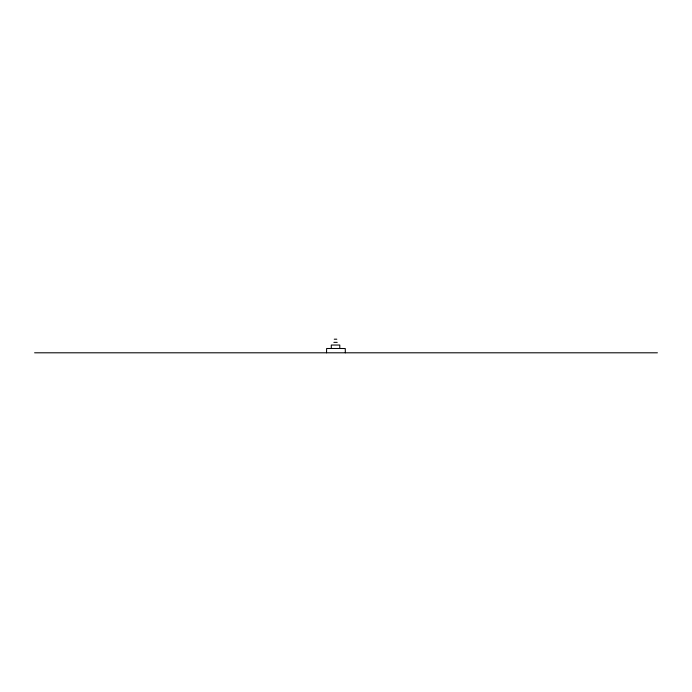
<?xml version="1.0" encoding="UTF-8"?>
<svg xmlns="http://www.w3.org/2000/svg" width="692" height="692" viewBox="0 0 692 692"><rect width="100%" height="100%" fill="white"/><g stroke="black" fill="none" stroke-linecap="round" stroke-linejoin="round"><path stroke-width="1.04" d="M334.271 339.201L336.805 339.201M333.873 342.358L337.203 342.358M340.507 348.491L345.256 348.526L345.343 352.799M34.6 352.799L657.4 352.799M331.295 348.491L331.295 345.04L339.781 345.04L339.781 348.491L326.633 348.5L326.512 352.799"/></g></svg>
